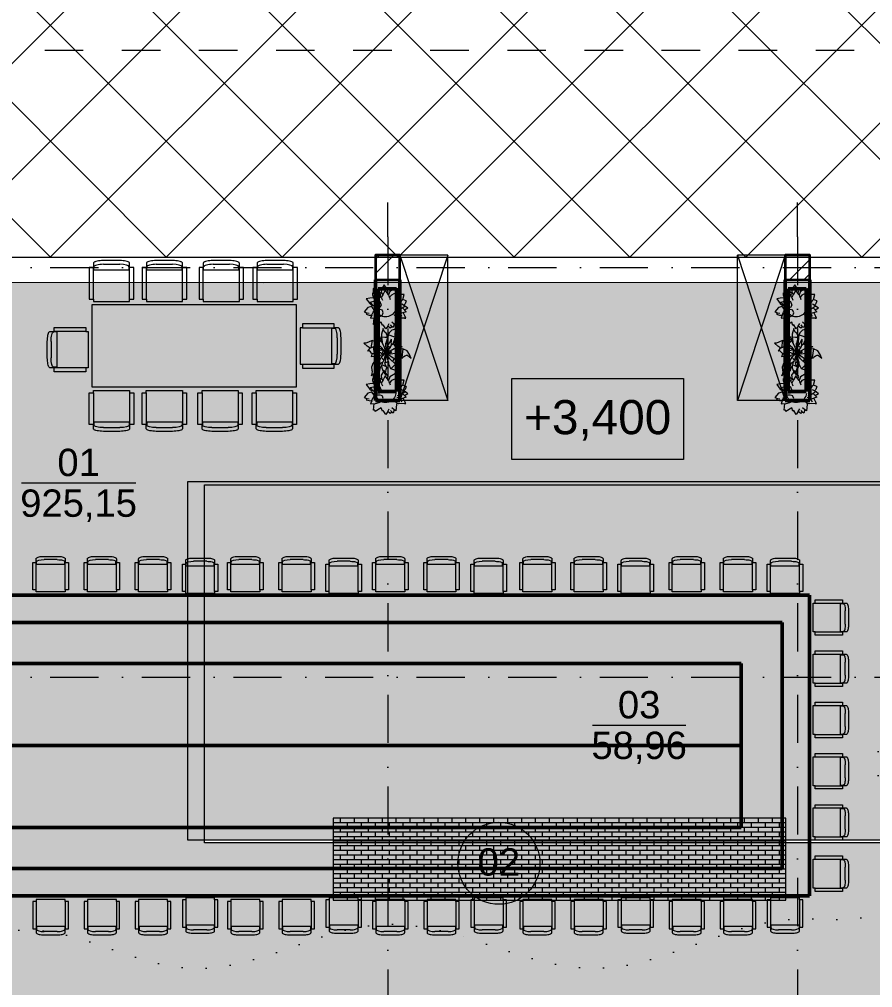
# Model space of a CAD drawing. Header units: millimetres. Extents: x -34838 to 729576, y -214038 to 121482.
# Drawn here: x 36607 to 49100, y 1458 to 15630 of the extents above; entities that cross this region are included whole.
import ezdxf
from ezdxf.enums import TextEntityAlignment as Align

# ---------------------------------------------------------------- set-up
doc = ezdxf.new("R2010")
doc.units = ezdxf.units.MM
doc.header["$MEASUREMENT"] = 0
for name, pattern in [('Пунктирная', [352, 0, -352]), ('Штриховая', [1128.888893, 564.444447, -564.444447]), ('Штрихпунктирная', [1340.555525, 705.555534, -352.777767, 0, -282.222223])]:
    doc.linetypes.add(name, pattern=pattern)
for name, color, linetype, lineweight in [('0_Ном._пера__1', 7, 'Continuous', 13), ('0_Ном._пера__150', 7, 'Continuous', 50), ('_ ГП _СПОРУДИ.3Д_Ном._пера__1', 7, 'Continuous', 13), ('А _ ОСІ КООРДИНАЦІЙНІ.3D_Ном._пера__105', 7, 'Continuous', 13), ('А _ ОСІ КООРДИНАЦІЙНІ.3D_Ном._пера__25', 7, 'Continuous', 0), ('АБ _ 1 _ КОЛОНИ _ КБ.3D_Ном._пера__28', 7, 'Continuous', 35), ('АП _ 0 _ МЕБЛІ .3D_Ном._пера__1', 7, 'Continuous', 13), ('АП _ 0 _ МЕБЛІ .3D_Ном._пера__19', 255, 'Continuous', 13), ('АП _ ТЕП _ ЗОНИ ПРИМІЩЕНЬ .3D_Ном._пера__122', 255, 'Continuous', 0), ('Паспорта Зон ARCHICAD_Ном._пера__5', 7, 'Continuous', 0)]:
    doc.layers.add(name, color=color, linetype=linetype, lineweight=lineweight)
for name, color, linetype, lineweight, true_color in [('0_Ном._пера__114', 7, 'Continuous', 13, 0xb9b9b9), ('0_Ном._пера__54', 7, 'Continuous', 15, 0x5f5f5f), ('_ ГП _СПОРУДИ.3Д_Ном._пера__253', 7, 'Continuous', 13, 0xdadada), ('АП _ 0 _ ОБЛАДНАННЯ (НИЖНЄ).3D_Ном._пера__4', 7, 'Continuous', 15, 0x969696)]:
    doc.layers.add(name, color=color, linetype=linetype, lineweight=lineweight, true_color=true_color)
for name, color, linetype in [('_ ГП _СПОРУДИ.3Д', 7, 'Continuous'), ('А _ ОСІ КООРДИНАЦІЙНІ.3D', 7, 'Continuous'), ('АБ _ 1 _ КОЛОНИ _ КБ.3D', 7, 'Continuous'), ('АП _ 0 _ МЕБЛІ .3D', 7, 'Continuous'), ('АП _ 0 _ ОБЛАДНАННЯ (НИЖНЄ).3D', 7, 'Continuous'), ('АП _ ТЕП _ ЗОНИ ПРИМІЩЕНЬ .3D', 7, 'Continuous')]:
    doc.layers.add(name, color=color, linetype=linetype)
doc.styles.add('СГЕНЕРИР_СТИЛЬ_1', font='Arial.ttf')
pattern_1 = [(0, (0, 0), (0, 68), []), (90, (0, 0), (-204, 0), [68, -68]), (90, (102, 68), (-204, 0), [68, -68])]
pattern_2 = [(45, (0, 0), (-318.198, 318.198), []), (45, (-106.07, 106.07), (-318.198, 318.198), [])]

# ---------------------------------------------------------------- blocks, each defined once
blk = doc.blocks.new('Відпочинкова зона_01_2_4', base_point=(37474, 8845))
at = {"layer": 'АП _ ТЕП _ ЗОНИ ПРИМІЩЕНЬ .3D', "linetype": 'Continuous', "lineweight": 0, "true_color": 0xffffff}
h = blk.add_hatch(dxfattribs=at)
h.set_pattern_fill('П___ЦЕГЛА_ЛОЖКОВАЯ_ПЕРЕВ_D7', style=0, pattern_type=2)
h.set_pattern_definition(pattern_1)
h.paths.add_polyline_path([(348, -1992), (71820, -1992), (71820, 11778), (50303, 11778), (50300, 11778), (40181, 11774), (36400, 11778), (31802, 11774), (348, 11778)])
h.paths.add_polyline_path([(39319, 8818), (50570, 8818), (50570, 3578), (39319, 3578)], flags=0)
at = {"layer": 'Паспорта Зон ARCHICAD_Ном._пера__5', "color": 7, "linetype": 'Continuous', "lineweight": 0}
blk.add_line((36639, 8845), (38310, 8845), dxfattribs=at)
at = {"layer": 'Паспорта Зон ARCHICAD_Ном._пера__5', "color": 7, "lineweight": 0, "style": 'СГЕНЕРИР_СТИЛЬ_1'}
for tag, p in [('ROOM_NUMBER', (37474, 9145)), ('ROOM_AREA', (37474, 8549))]:
    blk.add_attdef(tag, text='', height=400, dxfattribs=at).set_placement(p, align=Align.MIDDLE_CENTER)
blk = doc.blocks.new('Сходова клітка_02_3_4', base_point=(43628, 3277))
at = {"layer": 'АП _ ТЕП _ ЗОНИ ПРИМІЩЕНЬ .3D', "linetype": 'Continuous', "lineweight": 0, "true_color": 0xffffff}
h = blk.add_hatch(dxfattribs=at)
h.set_pattern_fill('П___ЦЕГЛА_ЛОЖКОВАЯ_ПЕРЕВ_D7', style=0, pattern_type=2)
h.set_pattern_definition(pattern_1)
h.paths.add_polyline_path([(41200, 2740), (47828, 2740), (47828, 3940), (41200, 3940)])
at = {"layer": 'Паспорта Зон ARCHICAD_Ном._пера__5', "color": 7, "linetype": 'Continuous', "lineweight": 0}
blk.add_circle((43628, 3277), 600, dxfattribs=at)
at = {"layer": 'Паспорта Зон ARCHICAD_Ном._пера__5', "color": 7, "lineweight": 0, "style": 'СГЕНЕРИР_СТИЛЬ_1'}
blk.add_attdef('ROOM_NUMBER', text='', height=400, dxfattribs=at).set_placement((43628, 3297), align=Align.MIDDLE_CENTER)
blk = doc.blocks.new('Бар_03_4_4', base_point=(45681, 5300))
at = {"layer": 'АП _ ТЕП _ ЗОНИ ПРИМІЩЕНЬ .3D', "linetype": 'Continuous', "lineweight": 0, "true_color": 0xffffff}
h = blk.add_hatch(dxfattribs=at)
h.set_pattern_fill('П___ЦЕГЛА_ЛОЖКОВАЯ_ПЕРЕВ_D7', style=0, pattern_type=2)
h.set_pattern_definition(pattern_1)
h.paths.add_polyline_path([(39069, 3620), (50320, 3620), (50320, 8860), (39069, 8860)])
at = {"layer": 'Паспорта Зон ARCHICAD_Ном._пера__5', "color": 7, "linetype": 'Continuous', "lineweight": 0}
blk.add_line((44997, 5300), (46365, 5300), dxfattribs=at)
at = {"layer": 'Паспорта Зон ARCHICAD_Ном._пера__5', "color": 7, "lineweight": 0, "style": 'СГЕНЕРИР_СТИЛЬ_1'}
for tag, p in [('ROOM_NUMBER', (45681, 5599)), ('ROOM_AREA', (45681, 5004))]:
    blk.add_attdef(tag, text='', height=400, dxfattribs=at).set_placement(p, align=Align.MIDDLE_CENTER)
blk = doc.blocks.new('Перекрытие_2_4', base_point=(-3125, 12148))
at = {"layer": '_ ГП _СПОРУДИ.3Д_Ном._пера__253', "linetype": 'Continuous', "lineweight": 13, "true_color": 0xdadada}
h = blk.add_hatch(dxfattribs=at)
h.set_pattern_fill('Г___ТРОТУАРИ_М500_0004', color=254, style=0, pattern_type=2)
h.set_pattern_definition([(45, (-275, 12150), (-848.528, 848.528), []), (315, (-275, 12150), (848.528, 848.528), [])])
h.paths.add_polyline_path([(-3125, 12148), (-3125, 10008), (-2650, 9430), (-2650, 9150), (-75, 9150), (-75, 12150), (70932, 12150), (96193, 12150), (96203, 17088), (94983, 22022), (80176, 15996), (78930, 17528), (76339, 16080), (47497, 16080), (47497, 16180), (42497, 16180), (42497, 16080), (32905, 16080), (30405, 16080), (-1129, 16080), (-3125, 16080), (-3125, 12148)])
at = {"layer": '_ ГП _СПОРУДИ.3Д_Ном._пера__1', "color": 7, "linetype": 'Continuous', "lineweight": 13, "flags": 128}
blk.add_lwpolyline([(-3125, 12148), (-3125, 10008), (-2650, 9430), (-2650, 9150), (-75, 9150), (-75, 12150), (70932, 12150), (96193, 12150), (96203, 17088), (94983, 22022), (80176, 15996), (78930, 17528), (76339, 16080), (47497, 16080), (47497, 16180), (42497, 16180), (42497, 16080), (32905, 16080), (30405, 16080), (-1129, 16080), (-3125, 16080), (-3125, 12148)], close=True, dxfattribs=at)
blk = doc.blocks.new('Колонна_5_4', base_point=(48000, 12000))
at = {"layer": 'АБ _ 1 _ КОЛОНИ _ КБ.3D', "linetype": 'Continuous', "lineweight": 0, "true_color": 0x000000}
h = blk.add_hatch(dxfattribs=at)
h.set_pattern_fill('М___МЕТАЛ_СТАЛЬ_0004', color=18, style=0, pattern_type=2)
h.set_pattern_definition(pattern_2)
h.paths.add_polyline_path([(47820, 11820), (48180, 11820), (48180, 12180), (47820, 12180)])
at = {"layer": 'АБ _ 1 _ КОЛОНИ _ КБ.3D_Ном._пера__28', "color": 7, "linetype": 'Continuous', "lineweight": 35, "flags": 128}
blk.add_lwpolyline([(47820, 11820), (48180, 11820), (48180, 12180), (47820, 12180)], close=True, dxfattribs=at)
blk = doc.blocks.new('Колонна_27_4', base_point=(42000, 12000))
at = {"layer": 'АБ _ 1 _ КОЛОНИ _ КБ.3D', "linetype": 'Continuous', "lineweight": 0, "true_color": 0x000000}
h = blk.add_hatch(dxfattribs=at)
h.set_pattern_fill('М___МЕТАЛ_СТАЛЬ_0004', color=18, style=0, pattern_type=2)
h.set_pattern_definition(pattern_2)
h.paths.add_polyline_path([(41820, 11820), (42180, 11820), (42180, 12180), (41820, 12180)])
at = {"layer": 'АБ _ 1 _ КОЛОНИ _ КБ.3D_Ном._пера__28', "color": 7, "linetype": 'Continuous', "lineweight": 35, "flags": 128}
blk.add_lwpolyline([(41820, 11820), (42180, 11820), (42180, 12180), (41820, 12180)], close=True, dxfattribs=at)
blk = doc.blocks.new('Кресло 01 22')
at = {"layer": 'АП _ 0 _ МЕБЛІ .3D_Ном._пера__1', "color": 7, "linetype": 'Continuous', "lineweight": 13}
for p, q in [((48, 431), (0, 431)), ((0, 431), (0, 31)), ((50, 491), (48, 486)), ((48, 486), (48, 485)), ((48, 485), (48, 484)), ((48, 484), (48, 431)), ((48, 31), (48, 431)), ((51, 493), (50, 492)), ((50, 492), (50, 491)), ((52, 494), (51, 493)), ((57, 499), (52, 494)), ((54, 400), (54, 442)), ((66, 504), (57, 500)), ((57, 500), (57, 499)), ((67, 505), (66, 504)), ((78, 509), (67, 505)), ((92, 513), (78, 509)), ((108, 516), (92, 513)), ((92, 513), (92, 513)), ((126, 518), (108, 516)), ((144, 520), (126, 518)), ((164, 520), (144, 520)), ((356, 520), (164, 520)), ((164, 472), (356, 472)), ((376, 520), (356, 520)), ((394, 518), (376, 520)), ((412, 516), (394, 518)), ((428, 513), (412, 516)), ((442, 509), (428, 513)), ((428, 513), (428, 513)), ((453, 505), (442, 509)), ((454, 504), (453, 505)), ((463, 500), (454, 504)), ((463, 499), (463, 500)), ((468, 494), (463, 499)), ((466, 400), (466, 442)), ((469, 493), (468, 494)), ((470, 492), (469, 493)), ((470, 491), (470, 492)), ((472, 486), (470, 491)), ((472, 485), (472, 486)), ((472, 484), (472, 485)), ((472, 431), (472, 484)), ((520, 431), (472, 431)), ((472, 31), (472, 431)), ((520, 31), (520, 431)), ((48, 400), (472, 400)), ((0, 31), (48, 31)), ((48, 31), (48, 0)), ((48, 0), (472, 0)), ((472, 0), (472, 31)), ((472, 31), (520, 31))]:
    blk.add_line(p, q, dxfattribs=at)
for centre, start_param, end_param in [((164, 442), 1.570796, 3.141593), ((356, 442), 0, 1.570796)]:
    blk.add_ellipse(centre, major_axis=(110, 0), ratio=0.273279, start_param=start_param, end_param=end_param, dxfattribs=at)
blk = doc.blocks.new('Модель Комнатного Растения 22')
at = {"layer": 'АП _ 0 _ ОБЛАДНАННЯ (НИЖНЄ).3D_Ном._пера__4', "color": 252, "linetype": 'Continuous', "lineweight": 15, "true_color": 0x969696}
for p, q in [((-37, 231), (23, 319)), ((23, 319), (68, 249)), ((-252, 105), (-271, 176)), ((-271, 176), (-183, 176)), ((-183, 176), (-183, 267)), ((-183, 267), (-146, 254)), ((-183, 177), (-171, 124)), ((-174, 203), (-119, 186)), ((-146, 254), (-144, 273)), ((-144, 273), (-62, 224)), ((-119, 186), (-83, 170)), ((-83, 170), (-57, 139)), ((-62, 224), (-40, 172)), ((-40, 172), (-50, 134)), ((-40, 172), (-25, 196)), ((-25, 196), (-37, 231)), ((-25, 196), (7, 240)), ((7, 240), (39, 183)), ((60, 196), (39, 183)), ((39, 183), (64, 135)), ((68, 249), (60, 196)), ((64, 135), (79, 161)), ((71, 193), (94, 228)), ((79, 161), (71, 193)), ((96, 179), (77, 157)), ((94, 228), (182, 267)), ((182, 199), (96, 179)), ((191, 174), (179, 129)), ((182, 267), (182, 199)), ((192, 201), (191, 174)), ((-323, -22), (-291, 5)), ((-302, 84), (-252, 105)), ((-302, 84), (-284, 42)), ((-291, 5), (-238, 37)), ((-284, 42), (-265, 21)), ((-279, 3), (-218, -35)), ((-252, 105), (-226, 83)), ((-226, 83), (-172, 90)), ((-226, 83), (-201, 48)), ((-171, 124), (-157, 93)), ((-57, 139), (-65, 107)), ((64, 135), (48, 95)), ((84, 78), (64, 24)), ((64, 24), (86, -13)), ((118, 92), (84, 78)), ((155, 86), (118, 92)), ((136, -15), (177, 14)), ((179, 129), (155, 86)), ((227, 68), (155, 86)), ((177, 14), (227, 68)), ((179, 129), (234, 126)), ((181, -25), (205, 3)), ((206, 24), (184, 21)), ((205, 3), (259, -14)), ((234, 45), (206, 24)), ((234, 126), (286, 115)), ((286, 115), (234, 45)), ((-323, -22), (-277, -50)), ((-300, -73), (-247, -19)), ((-300, -73), (-216, -100)), ((-284, -145), (-258, -87)), ((-238, -145), (-205, -82)), ((-218, -35), (-168, -52)), ((-205, -82), (-161, -76)), ((-161, -160), (-125, -121)), ((35, -92), (48, -58)), ((50, -127), (35, -92)), ((94, -150), (50, -127)), ((87, -38), (51, -46)), ((86, -13), (136, -15)), ((134, -39), (87, -38)), ((170, -62), (134, -39)), ((152, -17), (181, -25)), ((181, -25), (170, -62)), ((185, -79), (170, -62)), ((206, -127), (185, -79)), ((244, -122), (205, -124)), ((205, -124), (221, -170)), ((274, -92), (240, -94)), ((288, -112), (244, -122)), ((259, -14), (315, -74)), ((315, -74), (274, -92)), ((274, -92), (288, -112)), ((-296, -166), (-284, -145)), ((-277, -166), (-296, -166)), ((-277, -166), (-187, -170)), ((-187, -170), (-161, -160)), ((-161, -160), (-158, -178)), ((-158, -178), (-149, -270)), ((-149, -270), (-124, -257)), ((-124, -257), (-89, -229)), ((-124, -257), (-111, -304)), ((-93, -293), (-71, -268)), ((-68, -313), (-30, -283)), ((-30, -283), (-50, -244)), ((-30, -283), (0, -323)), ((0, -323), (38, -268)), ((38, -268), (48, -277)), ((48, -277), (65, -228)), ((65, -228), (155, -280)), ((150, -162), (94, -150)), ((221, -170), (150, -162)), ((155, -280), (160, -262)), ((160, -262), (179, -261)), ((179, -261), (168, -164)), ((-111, -304), (-93, -293)), ((-93, -293), (-68, -313))]:
    blk.add_line(p, q, dxfattribs=at)
blk.add_arc((0, 0), 150, 186.1323, 29.8574, dxfattribs=at)
blk = doc.blocks.new('Модель Комнатного Растения 22_2')
at = {"layer": 'АП _ 0 _ ОБЛАДНАННЯ (НИЖНЄ).3D_Ном._пера__4', "color": 252, "linetype": 'Continuous', "lineweight": 15, "true_color": 0x969696}
for p, q in [((-182, 353), (-138, 349)), ((-182, 353), (-147, 326)), ((-182, 353), (-138, 349)), ((-182, 353), (-147, 326)), ((-147, 326), (-128, 291)), ((-147, 326), (-128, 291)), ((-138, 349), (-87, 334)), ((-138, 349), (-87, 334)), ((-128, 291), (-128, 235)), ((-128, 291), (-128, 235)), ((-87, 334), (-52, 301)), ((-87, 334), (-52, 301)), ((-52, 301), (-34, 268)), ((-52, 301), (-34, 268)), ((-18, 266), (-4, 294)), ((-18, 266), (-4, 294)), ((-4, 294), (19, 309)), ((-4, 294), (19, 309)), ((19, 309), (37, 339)), ((19, 309), (37, 339)), ((37, 339), (41, 361)), ((37, 339), (41, 361)), ((41, 361), (64, 279)), ((41, 361), (64, 279)), ((-198, 174), (-183, 155)), ((-198, 174), (-182, 107)), ((-198, 174), (-183, 155)), ((-198, 174), (-182, 107)), ((-183, 155), (-158, 154)), ((-183, 155), (-158, 154)), ((-158, 154), (-132, 156)), ((-158, 154), (-132, 156)), ((-154, 73), (-109, 142)), ((-154, 73), (-109, 142)), ((-132, 156), (-109, 142)), ((-132, 156), (-109, 142)), ((-128, 235), (-34, 268)), ((-128, 235), (-34, 268)), ((-128, 235), (-120, 186)), ((-128, 235), (-120, 186)), ((-120, 186), (-100, 134)), ((-120, 186), (-100, 134)), ((-109, 142), (-73, 108)), ((-109, 142), (-73, 108)), ((-79, 124), (-75, 165)), ((-79, 124), (-75, 165)), ((-78, 202), (-75, 165)), ((-78, 202), (-49, 148)), ((-78, 202), (-75, 165)), ((-78, 202), (-49, 148)), ((-49, 148), (-16, 107)), ((-49, 148), (-16, 107)), ((-34, 268), (-21, 170)), ((-34, 268), (-21, 170)), ((-21, 170), (-17, 110)), ((-21, 170), (-17, 110)), ((-20, 224), (57, 233)), ((-20, 224), (57, 233)), ((-20, 224), (0, 148)), ((-20, 224), (0, 148)), ((-19, 227), (-18, 266)), ((-19, 227), (-18, 266)), ((-19, 227), (62, 234)), ((-19, 227), (62, 234)), ((-19, 146), (-9, 148)), ((-19, 146), (-9, 148)), ((-9, 148), (-1, 148)), ((-9, 148), (-1, 148)), ((-2, 23), (0, 148)), ((-2, 23), (0, 148)), ((20, 85), (75, 190)), ((20, 85), (75, 190)), ((44, 133), (62, 234)), ((44, 133), (62, 234)), ((48, 148), (51, 146)), ((48, 148), (51, 146)), ((52, 177), (63, 197)), ((52, 177), (63, 197)), ((62, 234), (66, 246)), ((62, 234), (66, 246)), ((63, 197), (95, 240)), ((63, 197), (95, 240)), ((64, 279), (66, 246)), ((64, 279), (66, 246)), ((75, 190), (121, 129)), ((75, 190), (121, 129)), ((76, 188), (99, 198)), ((76, 188), (99, 198)), ((95, 240), (115, 257)), ((95, 240), (115, 257)), ((98, 199), (115, 257)), ((98, 199), (115, 257)), ((99, 198), (117, 199)), ((99, 198), (117, 199)), ((117, 199), (140, 197)), ((117, 199), (140, 197)), ((121, 129), (139, 146)), ((121, 129), (139, 146)), ((139, 146), (152, 174)), ((139, 146), (152, 174)), ((140, 197), (159, 206)), ((140, 197), (159, 206)), ((148, 165), (193, 182)), ((148, 165), (193, 182)), ((152, 174), (159, 206)), ((152, 174), (159, 206)), ((193, 182), (204, 183)), ((193, 182), (204, 183)), ((204, 183), (222, 78)), ((204, 183), (258, 162)), ((204, 183), (222, 78)), ((204, 183), (258, 162)), ((258, 162), (294, 147)), ((258, 162), (294, 147)), ((276, 102), (324, 145)), ((276, 102), (324, 145)), ((294, 147), (324, 145)), ((294, 147), (324, 145)), ((-345, -21), (-312, 33)), ((-345, -21), (-312, 33)), ((-312, 33), (-247, 65)), ((-312, 33), (-247, 65)), ((-247, 65), (-230, -64)), ((-247, 65), (-156, 58)), ((-247, 65), (-230, -64)), ((-247, 65), (-156, 58)), ((-237, 94), (-212, 98)), ((-237, 94), (-212, 98)), ((-237, 94), (-196, 79)), ((-237, 94), (-196, 79)), ((-212, 98), (-183, 110)), ((-212, 98), (-183, 110)), ((-196, 79), (-167, 60)), ((-196, 79), (-167, 60)), ((-182, 107), (-154, 73)), ((-182, 107), (-154, 73)), ((-156, 58), (-137, 54)), ((-156, 58), (-137, 54)), ((-154, 73), (-119, 63)), ((-154, 73), (-119, 63)), ((-140, 42), (-132, 66)), ((-140, 42), (-132, 66)), ((-119, 63), (-59, 31)), ((-119, 63), (-59, 31)), ((-88, 16), (-48, 34)), ((-88, 16), (-48, 34)), ((-88, 16), (-72, 6)), ((-88, 16), (-72, 6)), ((-79, 124), (-62, 82)), ((-79, 124), (-62, 82)), ((-72, 6), (-49, 7)), ((-72, 6), (-49, 7)), ((-64, 83), (-16, 107)), ((-64, 83), (-16, 107)), ((-64, 83), (-62, 82)), ((-64, 83), (-62, 82)), ((-62, 82), (-16, 107)), ((-62, 82), (-16, 107)), ((-62, 82), (-27, 42)), ((-62, 82), (-27, 42)), ((-49, 7), (-48, 34)), ((-49, 7), (-48, 34)), ((-49, 7), (-1, -2)), ((-49, 7), (-1, -2)), ((-48, 34), (-6, 2)), ((-48, 34), (-6, 2)), ((-27, 42), (-8, 12)), ((-27, 42), (-8, 12)), ((-17, 136), (-8, 138)), ((-17, 136), (-8, 138)), ((-16, 107), (0, 5)), ((-16, 107), (0, 5)), ((-8, 138), (-2, 138)), ((-8, 138), (-2, 138)), ((-6, 12), (1, -2)), ((-6, 12), (1, -2)), ((-5, 1), (1, -2)), ((-5, 1), (1, -2)), ((0, 4), (20, 85)), ((0, 4), (20, 85)), ((0, 3), (17, 17)), ((0, 3), (17, 17)), ((0, 0), (8, 2)), ((0, 0), (8, 2)), ((7, 9), (59, 79)), ((7, 9), (59, 79)), ((8, 8), (43, 42)), ((8, 8), (43, 42)), ((43, 42), (56, -12)), ((43, 42), (71, 42)), ((43, 42), (56, -12)), ((43, 42), (71, 42)), ((47, 43), (64, 57)), ((47, 43), (64, 57)), ((59, 79), (121, 129)), ((59, 79), (121, 129)), ((64, 57), (118, 83)), ((64, 57), (118, 83)), ((65, -3), (82, 4)), ((65, -3), (82, 4)), ((71, 42), (104, 33)), ((71, 42), (104, 33)), ((82, 4), (123, 18)), ((82, 4), (123, 18)), ((104, 33), (123, 18)), ((104, 33), (123, 18)), ((110, 13), (137, 8)), ((110, 13), (137, 8)), ((118, 83), (181, 93)), ((118, 83), (181, 93)), ((130, -71), (137, 6)), ((130, -71), (137, 6)), ((137, 8), (167, -10)), ((137, 8), (167, -10)), ((167, -10), (181, 93)), ((167, -10), (181, 93)), ((181, 93), (243, 66)), ((181, 93), (243, 66)), ((188, -8), (211, 0)), ((188, -8), (211, 0)), ((211, 0), (229, 21)), ((211, 0), (229, 21)), ((229, 21), (247, 33)), ((229, 21), (247, 33)), ((233, 71), (276, 102)), ((233, 71), (276, 102)), ((243, 66), (271, 27)), ((243, 66), (271, 27)), ((247, 33), (271, 27)), ((247, 33), (271, 27)), ((-368, -78), (-345, -21)), ((-368, -78), (-345, -21)), ((-368, -78), (-317, -37)), ((-368, -78), (-317, -37)), ((-317, -37), (-297, -35)), ((-317, -37), (-297, -35)), ((-297, -35), (-277, -43)), ((-297, -35), (-277, -43)), ((-277, -43), (-257, -61)), ((-277, -43), (-257, -61)), ((-257, -61), (-234, -69)), ((-257, -61), (-234, -69)), ((-246, -75), (-213, -57)), ((-246, -75), (-213, -57)), ((-246, -75), (-158, -93)), ((-246, -75), (-158, -93)), ((-213, -57), (-160, -2)), ((-213, -57), (-160, -2)), ((-168, -160), (-164, -137)), ((-168, -160), (-164, -137)), ((-164, -137), (-153, -110)), ((-164, -137), (-153, -110)), ((-160, -2), (-158, -93)), ((-160, -2), (-73, -15)), ((-160, -2), (-158, -93)), ((-160, -2), (-73, -15)), ((-158, -93), (-118, -82)), ((-158, -93), (-118, -82)), ((-153, -110), (-129, -86)), ((-153, -110), (-129, -86)), ((-141, -160), (-58, -82)), ((-141, -160), (-58, -82)), ((-118, -82), (-9, -4)), ((-118, -82), (-9, -4)), ((-114, -82), (-98, -117)), ((-114, -82), (-98, -117)), ((-73, -15), (-9, -4)), ((-73, -15), (-9, -4)), ((-72, -14), (-71, -14)), ((-72, -14), (-71, -14)), ((-65, -13), (-63, -12)), ((-65, -13), (-63, -12)), ((-59, -11), (-54, -10)), ((-59, -11), (-54, -10)), ((-58, -82), (-5, -2)), ((-58, -82), (-5, -2)), ((-52, -10), (-20, -3)), ((-52, -10), (-20, -3)), ((-45, -172), (-35, -132)), ((-45, -172), (-35, -132)), ((-35, -126), (-1, -2)), ((-35, -126), (-1, -2)), ((-35, -126), (-31, -192)), ((-35, -126), (17, -144)), ((-35, -126), (-31, -192)), ((-35, -126), (17, -144)), ((-4, -1), (-2, -1)), ((-4, -1), (-2, -1)), ((-3, -1), (-1, -2)), ((-3, -1), (-1, -2)), ((-1, -2), (2, -64)), ((-1, -2), (2, -64)), ((2, -64), (17, -144)), ((2, -64), (17, -144)), ((4, -2), (28, -1)), ((4, -2), (28, -1)), ((4, -9), (18, -49)), ((4, -9), (18, -49)), ((6, -6), (70, -59)), ((6, -6), (70, -59)), ((10, -3), (84, -34)), ((10, -3), (84, -34)), ((18, -49), (31, -104)), ((18, -49), (31, -104)), ((28, -1), (56, -12)), ((28, -1), (56, -12)), ((31, -104), (70, -59)), ((31, -104), (70, -59)), ((31, -104), (48, -130)), ((31, -104), (48, -130)), ((48, -130), (73, -147)), ((48, -130), (73, -147)), ((51, -133), (61, -170)), ((51, -133), (61, -170)), ((56, -12), (65, -3)), ((56, -12), (65, -3)), ((70, -59), (97, -110)), ((70, -59), (97, -110)), ((84, -34), (175, -128)), ((84, -34), (175, -128)), ((97, -110), (97, -158)), ((97, -110), (97, -158)), ((109, -58), (130, -71)), ((109, -58), (130, -71)), ((110, -62), (111, -59)), ((110, -62), (111, -59)), ((110, -228), (175, -128)), ((110, -228), (175, -128)), ((130, -71), (149, -55)), ((130, -71), (149, -55)), ((149, -55), (178, -47)), ((149, -55), (178, -47)), ((167, -10), (188, -8)), ((167, -10), (188, -8)), ((175, -128), (191, -152)), ((175, -128), (191, -152)), ((178, -47), (219, -52)), ((178, -47), (219, -52)), ((198, -4), (208, -14)), ((198, -4), (208, -14)), ((208, -14), (219, -52)), ((208, -14), (219, -52)), ((-168, -160), (-127, -146)), ((-168, -160), (-127, -146)), ((-165, -282), (-159, -246)), ((-165, -282), (-159, -246)), ((-165, -282), (-130, -250)), ((-165, -282), (-130, -250)), ((-159, -246), (-157, -201)), ((-159, -246), (-157, -201)), ((-157, -201), (-141, -160)), ((-157, -201), (-141, -160)), ((-141, -160), (-70, -230)), ((-141, -160), (-70, -230)), ((-130, -250), (-100, -241)), ((-130, -250), (-100, -241)), ((-100, -241), (-70, -230)), ((-100, -241), (-70, -230)), ((-70, -230), (-45, -172)), ((-70, -230), (-45, -172)), ((-38, -144), (-34, -146)), ((-38, -144), (-34, -146)), ((-31, -192), (-17, -218)), ((-31, -192), (-17, -218)), ((-17, -218), (7, -178)), ((-17, -218), (7, -178)), ((-13, -213), (3, -235)), ((-13, -213), (3, -235)), ((-7, -202), (61, -170)), ((-7, -202), (61, -170)), ((-4, -323), (38, -270)), ((-4, -323), (38, -270)), ((-4, -323), (8, -276)), ((-4, -323), (8, -276)), ((3, -235), (8, -276)), ((3, -235), (8, -276)), ((7, -178), (17, -144)), ((7, -178), (17, -144)), ((38, -270), (58, -220)), ((38, -270), (58, -220)), ((57, -152), (68, -144)), ((57, -152), (68, -144)), ((58, -220), (61, -170)), ((58, -220), (61, -170)), ((61, -191), (84, -208)), ((61, -191), (84, -208)), ((73, -147), (97, -158)), ((73, -147), (97, -158)), ((83, -153), (110, -228)), ((83, -153), (110, -228)), ((84, -208), (91, -238)), ((84, -208), (91, -238)), ((90, -263), (105, -216)), ((90, -263), (105, -216)), ((90, -263), (91, -238)), ((90, -263), (91, -238)), ((110, -228), (132, -237)), ((110, -228), (132, -237)), ((132, -237), (142, -262)), ((132, -237), (142, -262)), ((142, -262), (158, -293)), ((142, -262), (158, -293)), ((191, -152), (206, -198)), ((191, -152), (206, -198)), ((200, -257), (206, -198)), ((200, -257), (206, -198)), ((200, -257), (205, -306)), ((200, -257), (205, -306)), ((158, -293), (219, -330)), ((158, -293), (219, -330)), ((205, -306), (219, -330)), ((205, -306), (219, -330))]:
    blk.add_line(p, q, dxfattribs=at)
blk = doc.blocks.new('Стол Обеденный 01 22_2')
at = {"layer": 'АП _ 0 _ МЕБЛІ .3D_Ном._пера__1', "color": 7, "linetype": 'Continuous', "lineweight": 13}
for p, q in [((3000, 1200), (0, 1200)), ((0, 1200), (0, 0)), ((3000, 0), (3000, 1200)), ((0, 0), (3000, 0))]:
    blk.add_line(p, q, dxfattribs=at)
at = {"layer": 'АП _ 0 _ МЕБЛІ .3D_Ном._пера__19', "color": 255, "linetype": 'Continuous', "lineweight": 13}
for p, q in [((3000, 1200), (0, 1200)), ((0, 1200), (0, 0)), ((3000, 0), (3000, 1200)), ((0, 0), (3000, 0))]:
    blk.add_line(p, q, dxfattribs=at)
blk = doc.blocks.new('Кресло 01 22_2')
at = {"layer": 'АП _ 0 _ МЕБЛІ .3D_Ном._пера__1', "color": 7, "linetype": 'Continuous', "lineweight": 13}
for p, q in [((64, 569), (63, 568)), ((63, 568), (63, 567)), ((71, 576), (64, 570)), ((64, 570), (64, 569)), ((72, 576), (71, 576)), ((82, 582), (72, 576)), ((83, 582), (82, 582)), ((97, 587), (83, 582)), ((114, 592), (97, 587)), ((115, 592), (114, 592)), ((135, 595), (115, 592)), ((157, 598), (135, 595)), ((180, 599), (157, 598)), ((205, 600), (180, 599)), ((445, 600), (205, 600)), ((470, 599), (445, 600)), ((493, 598), (470, 599)), ((515, 595), (493, 598)), ((535, 592), (515, 595)), ((536, 592), (535, 592)), ((553, 587), (536, 592)), ((567, 582), (553, 587)), ((568, 582), (567, 582)), ((578, 576), (568, 582)), ((579, 576), (578, 576)), ((586, 570), (579, 576)), ((586, 569), (586, 570)), ((587, 568), (586, 569)), ((587, 567), (587, 568)), ((60, 498), (0, 498)), ((0, 498), (0, 36)), ((63, 567), (60, 561)), ((60, 561), (60, 559)), ((60, 559), (60, 559)), ((60, 559), (60, 498)), ((60, 36), (60, 498)), ((60, 462), (590, 462)), ((67, 462), (67, 510)), ((205, 545), (445, 545)), ((583, 462), (583, 510)), ((590, 561), (587, 567)), ((590, 559), (590, 561)), ((590, 498), (590, 559)), ((590, 559), (590, 559)), ((650, 498), (590, 498)), ((590, 36), (590, 498)), ((650, 36), (650, 498)), ((0, 36), (60, 36)), ((60, 36), (60, 0)), ((60, 0), (590, 0)), ((590, 0), (590, 36)), ((590, 36), (650, 36))]:
    blk.add_line(p, q, dxfattribs=at)
for centre, start_param, end_param in [((205, 510), 1.570796, 3.141593), ((445, 510), 0, 1.570796)]:
    blk.add_ellipse(centre, major_axis=(137, 0), ratio=0.252258, start_param=start_param, end_param=end_param, dxfattribs=at)
blk = doc.blocks.new('Стандартный Маркер Сетки')
at = {"layer": 'А _ ОСІ КООРДИНАЦІЙНІ.3D_Ном._пера__105', "color": 7, "linetype": 'Штрихпунктирная', "lineweight": 13}
for p, q in [((500, 0), (0, 0)), ((500, 0), (18399, 0)), ((18399, 0), (18899, 0))]:
    blk.add_line(p, q, dxfattribs=at)
at = {"layer": 'А _ ОСІ КООРДИНАЦІЙНІ.3D_Ном._пера__105', "color": 7, "linetype": 'Continuous', "lineweight": 13}
blk.add_circle((19899, 0), 1000, dxfattribs=at)
at = {"layer": 'А _ ОСІ КООРДИНАЦІЙНІ.3D_Ном._пера__105', "color": 7, "linetype": 'Штрихпунктирная', "lineweight": 13}
blk.add_point((18399, 0), dxfattribs=at)
blk.add_point((18399, 0), dxfattribs=at)
at = {"layer": 'А _ ОСІ КООРДИНАЦІЙНІ.3D_Ном._пера__25', "color": 7, "lineweight": 0, "style": 'СГЕНЕРИР_СТИЛЬ_1'}
blk.add_attdef('AC_MarkerText_1', text='', height=700, rotation=90, dxfattribs=at).set_placement((19899, 40), align=Align.MIDDLE_CENTER)
blk = doc.blocks.new('Стандартный Маркер Сетки_2')
at = {"layer": 'А _ ОСІ КООРДИНАЦІЙНІ.3D_Ном._пера__105', "color": 7, "linetype": 'Штрихпунктирная', "lineweight": 13}
blk.add_line((500, 0), (99754.182117, 0), dxfattribs=at)
at = {"layer": 'А _ ОСІ КООРДИНАЦІЙНІ.3D_Ном._пера__25', "color": 7, "lineweight": 0, "style": 'СГЕНЕРИР_СТИЛЬ_1'}
blk.add_attdef('AC_MarkerText_1', text='', height=700, dxfattribs=at).set_placement((-1000, 40.005), align=Align.MIDDLE_CENTER)

msp = doc.modelspace()

# ---------------------------------------------------------------- linework, layer by layer
at = {"layer": '0_Ном._пера__1', "color": 7, "linetype": 'Continuous', "lineweight": 13}
for p, q in [((42180, 10050), (42180, 12180)), ((42180, 12180), (42880, 10050)), ((42880, 12180), (42180, 10050)), ((42880, 12180), (42180, 12180)), ((42880, 10050), (42880, 12180)), ((47120, 10050), (47120, 12180)), ((47120, 12180), (47820, 10050)), ((47820, 12180), (47120, 10050)), ((47820, 12180), (47120, 12180)), ((47820, 10050), (47820, 12180)), ((42880, 10050), (42180, 10050)), ((47820, 10050), (47120, 10050))]:
    msp.add_line(p, q, dxfattribs=at)
at = {"layer": '0_Ном._пера__1', "color": 7, "linetype": 'Continuous', "lineweight": 13, "flags": 128}
msp.add_lwpolyline([(43818, 10374.1), (46330, 10374.1), (46330, 9188.4), (43818, 9188.4)], close=True, dxfattribs=at)
at = {"layer": '0_Ном._пера__114', "color": 9, "linetype": 'Пунктирная', "lineweight": 13, "true_color": 0xb9b9b9}
msp.add_open_spline([(100, 4910.5), (100, 4910.5), (573.7, 5712), (1376.7, 6000), (1895.5, 6186.1), (2461.2, 6130.1), (3000, 6000), (4012, 5755.5), (4967.9, 5237.9), (6000, 5300), (7037.3, 5362.4), (7963.3, 6014.9), (9000, 6000), (10040, 5985.1), (10960.2, 5297.8), (12000, 5300), (13040.5, 5302.2), (13959.5, 6000), (15000, 6000), (16040.5, 6000), (16959.5, 5300.5), (18000, 5300), (19040.3, 5299.4), (19959.6, 5994.8), (21000, 6000), (22039, 6005.2), (22960.8, 5338.1), (24000, 5300), (25032.7, 5262.1), (25972.1, 5853.9), (27000, 6000), (27648.8, 6092.2), (28365.4, 6023.3), (28706.8, 5482.7), (28948.1, 5100.8), (28918.1, 4626.9), (28879.3, 4170.4), (28819.8, 3469.5), (28746.7, 2692.9), (29303.3, 2309.7), (29887.5, 1907.4), (30634, 2313.6), (31365.9, 2337.7), (32281.8, 2367.8), (33110.9, 1802.8), (34028.8, 1784.7), (34995.9, 1765.8), (35882.5, 2360.2), (36845.9, 2297.9), (37631.1, 2247.2), (38331.9, 1778.7), (39117.1, 1741.1), (40111.6, 1693.4), (41001.8, 2363.7), (42000, 2385.3), (43059.1, 2408.2), (44005.5, 1725), (45064.8, 1742.6), (46083.5, 1759.5), (46981.8, 2436.4), (48000, 2463.3), (48475.1, 2475.9), (48974.8, 2365.6), (49328.4, 2663), (49961.2, 3195.4), (49027.6, 4091.8), (49187.7, 4957.4), (49315.6, 5649.2), (50059.6, 5983.4), (50783.3, 6000), (51895.2, 6025.5), (52886.6, 5284.2), (54000, 5300), (55040.2, 5314.8), (55960, 6001.7), (57000, 6000), (58040.4, 5998.3), (58959.6, 5299.6), (60000, 5300), (61040.5, 5300.4), (61959.5, 5998.8), (63000, 6000), (64040.1, 6001.2), (64959.7, 5302.9), (66000, 5300), (67039.8, 5297.1), (67959.7, 5985.2), (69000, 6000), (70108, 6015.7), (71093.7, 5259.9), (72200, 5300)], degree=3, knots=[0, 0, 0, 0, 1, 1, 1, 2, 2, 2, 3, 3, 3, 4, 4, 4, 5, 5, 5, 6, 6, 6, 7, 7, 7, 8, 8, 8, 9, 9, 9, 10, 10, 10, 11, 11, 11, 12, 12, 12, 13, 13, 13, 14, 14, 14, 15, 15, 15, 16, 16, 16, 17, 17, 17, 18, 18, 18, 19, 19, 19, 20, 20, 20, 21, 21, 21, 22, 22, 22, 23, 23, 23, 24, 24, 24, 25, 25, 25, 26, 26, 26, 27, 27, 27, 28, 28, 28, 29, 29, 29, 30, 30, 30, 30], dxfattribs=at)
at = {"layer": '0_Ном._пера__150', "color": 7, "linetype": 'Continuous', "lineweight": 50}
for p, q in [((41820, 10050), (41820, 11820)), ((42180, 11820), (42180, 10050)), ((47820, 10050), (47820, 11820)), ((48180, 11820), (48180, 10050)), ((41861.1, 11685), (42127.6, 11685)), ((41861.1, 10185), (41861.1, 11685)), ((42127.6, 11685), (42127.6, 10185)), ((47861.1, 11685), (48127.6, 11685)), ((47861.1, 10185), (47861.1, 11685)), ((48127.6, 11685), (48127.6, 10185)), ((41861.1, 10185), (42127.6, 10185)), ((47861.1, 10185), (48127.6, 10185)), ((41820, 10050), (42180, 10050)), ((47820, 10050), (48180, 10050)), ((23810, 7200), (48177.4, 7200)), ((48177.4, 7200), (48177.4, 2800)), ((24210, 6800), (47777.4, 6800)), ((47777.4, 6800), (47777.4, 3200)), ((24810, 6200), (47177.4, 6200)), ((47177.4, 6200), (47177.4, 3800)), ((24810, 5000), (47177.4, 5000)), ((24810, 3800), (47177.4, 3800)), ((24210, 3200), (47777.4, 3200)), ((23810, 2800), (48177.4, 2800))]:
    msp.add_line(p, q, dxfattribs=at)
at = {"layer": '0_Ном._пера__54', "color": 251, "linetype": 'Штриховая', "lineweight": 15, "true_color": 0x5f5f5f}
msp.add_line((-275, 15180), (96250, 15180), dxfattribs=at)
at = {"layer": 'АП _ ТЕП _ ЗОНИ ПРИМІЩЕНЬ .3D_Ном._пера__122', "color": 255, "linetype": 'Continuous', "lineweight": 0, "flags": 128}
for points in [[(347.6, -1992.4), (71820, -1992.4), (71820, 11777.6), (50302.6, 11777.6), (50300.4, 11778.4), (40181, 11773.5), (36400, 11778.4), (31801.7, 11774.3), (347.6, 11778.4)], [(39068.8, 3620), (50320, 3620), (50320, 8860), (39068.8, 8860)], [(39318.8, 8817.6), (50570, 8817.6), (50570, 3577.6), (39318.8, 3577.6)], [(41200, 2740), (47828, 2740), (47828, 3940), (41200, 3940)]]:
    msp.add_lwpolyline(points, close=True, dxfattribs=at)

# ---------------------------------------------------------------- block references
at = {"layer": '_ ГП _СПОРУДИ.3Д', "color": 7, "linetype": 'Continuous', "lineweight": 13}
msp.add_blockref('Перекрытие_2_4', (-3125, 12148.1), dxfattribs=at)
at = {"layer": 'А _ ОСІ КООРДИНАЦІЙНІ.3D', "color": 7, "linetype": 'Continuous', "lineweight": 60, "zscale": 1000}
for p in [(-5000, 12000), (-5000, 6000)]:
    msp.add_blockref('Стандартный Маркер Сетки_2', p, dxfattribs=at)
at = {"layer": 'А _ ОСІ КООРДИНАЦІЙНІ.3D', "color": 7, "linetype": 'Continuous', "lineweight": 60}
ref = msp.add_blockref('Стандартный Маркер Сетки', (36000, 12947.1), dxfattribs=dict(at, zscale=1000, rotation=270))
ref.add_attrib('AC_MarkerText_1', '7', dxfattribs={"layer": 'А _ ОСІ КООРДИНАЦІЙНІ.3D_Ном._пера__25', "color": 7, "lineweight": 0, "height": 700, "rotation": 360, "style": 'СГЕНЕРИР_СТИЛЬ_1'}).set_placement((36000, -6912.1), align=Align.MIDDLE_CENTER)
ref = msp.add_blockref('Стандартный Маркер Сетки', (42000, 12947.1), dxfattribs=dict(at, zscale=1000, rotation=270))
ref.add_attrib('AC_MarkerText_1', '8', dxfattribs={"layer": 'А _ ОСІ КООРДИНАЦІЙНІ.3D_Ном._пера__25', "color": 7, "lineweight": 0, "height": 700, "rotation": 360, "style": 'СГЕНЕРИР_СТИЛЬ_1'}).set_placement((42000, -6917.9), align=Align.MIDDLE_CENTER)
ref = msp.add_blockref('Стандартный Маркер Сетки', (48000, 12947.1), dxfattribs=dict(at, zscale=1000, rotation=270))
ref.add_attrib('AC_MarkerText_1', '9', dxfattribs={"layer": 'А _ ОСІ КООРДИНАЦІЙНІ.3D_Ном._пера__25', "color": 7, "lineweight": 0, "height": 700, "rotation": 360, "style": 'СГЕНЕРИР_СТИЛЬ_1'}).set_placement((48000, -6917.9), align=Align.MIDDLE_CENTER)
at = {"layer": 'АБ _ 1 _ КОЛОНИ _ КБ.3D', "color": 7, "lineweight": 35}
for name, p in [('Колонна_27_4', (42000, 12000)), ('Колонна_5_4', (48000, 12000))]:
    msp.add_blockref(name, p, dxfattribs=at)
at = {"layer": 'АП _ 0 _ МЕБЛІ .3D', "color": 7, "linetype": 'Continuous', "lineweight": 13, "zscale": 1000}
for name, p in [('Кресло 01 22_2', (37631.5, 11500)), ('Кресло 01 22_2', (38406.6, 11500)), ('Кресло 01 22_2', (39237.7, 11500)), ('Кресло 01 22_2', (40027.6, 11500)), ('Стол Обеденный 01 22_2', (37666.5, 10250))]:
    msp.add_blockref(name, p, dxfattribs=at)
at = {"layer": 'АП _ 0 _ МЕБЛІ .3D', "color": 7, "linetype": 'Continuous', "lineweight": 13, "xscale": -1, "zscale": 1000}
for name, p, rotation in [('Кресло 01 22_2', (37616.5, 11121.7), 90), ('Кресло 01 22_2', (37631.5, 10200), 180), ('Кресло 01 22_2', (38405.7, 10200), 180), ('Кресло 01 22_2', (39221.5, 10200), 180), ('Кресло 01 22_2', (40016.5, 10200), 180), ('Кресло 01 22', (48227.4, 6615), 270), ('Кресло 01 22', (48227.4, 5865), 270), ('Кресло 01 22', (48227.4, 5115), 270), ('Кресло 01 22', (48227.4, 4365), 270), ('Кресло 01 22', (48227.4, 3615), 270), ('Кресло 01 22', (48227.4, 2865), 270)]:
    msp.add_blockref(name, p, dxfattribs=dict(at, rotation=rotation))
at = {"layer": 'АП _ 0 _ МЕБЛІ .3D', "color": 7, "linetype": 'Continuous', "lineweight": 13, "zscale": 1000}
for name, p, rotation in [('Кресло 01 22_2', (40716.5, 11175), 270), ('Кресло 01 22', (37325.4, 2750), 180), ('Кресло 01 22', (38075.4, 2750), 180), ('Кресло 01 22', (38825, 2750), 180), ('Кресло 01 22', (39514.2, 2774.2), 180), ('Кресло 01 22', (40176.3, 2750), 180), ('Кресло 01 22', (40925.9, 2750), 180), ('Кресло 01 22', (41615.1, 2774.2), 180), ('Кресло 01 22', (42298.1, 2750), 180), ('Кресло 01 22', (43047.8, 2750), 180), ('Кресло 01 22', (43737, 2774.2), 180), ('Кресло 01 22', (44452.3, 2750), 180), ('Кресло 01 22', (45202, 2750), 180), ('Кресло 01 22', (45891.2, 2774.2), 180), ('Кресло 01 22', (46639, 2750), 180), ('Кресло 01 22', (47388.6, 2750), 180), ('Кресло 01 22', (48077.8, 2774.2), 180)]:
    msp.add_blockref(name, p, dxfattribs=dict(at, rotation=rotation))
at = {"layer": 'АП _ 0 _ МЕБЛІ .3D', "color": 7, "linetype": 'Continuous', "lineweight": 13, "xscale": -1, "zscale": 1000}
for p in [(37325.4, 7250), (38075.4, 7250), (38825, 7250), (39514.2, 7225.8), (40176.3, 7250), (40925.9, 7250), (41615.1, 7225.8), (42298.1, 7250), (43047.8, 7250), (43737, 7225.8), (44452.3, 7250), (45202, 7250), (45891.2, 7225.8), (46639, 7250), (47388.6, 7250), (48077.8, 7225.8)]:
    msp.add_blockref('Кресло 01 22', p, dxfattribs=at)
at = {"layer": 'АП _ 0 _ ОБЛАДНАННЯ (НИЖНЄ).3D', "color": 7, "linetype": 'Continuous', "lineweight": 13, "xscale": -1, "zscale": 1000}
for name, p in [('Модель Комнатного Растения 22', (41970.3, 11424.6)), ('Модель Комнатного Растения 22', (47981.9, 11424.6)), ('Модель Комнатного Растения 22_2', (41974.8, 10744.7)), ('Модель Комнатного Растения 22_2', (47986.5, 10744.7)), ('Модель Комнатного Растения 22', (41970.3, 10171.7)), ('Модель Комнатного Растения 22', (47981.9, 10171.7))]:
    msp.add_blockref(name, p, dxfattribs=at)
at = {"layer": 'АП _ ТЕП _ ЗОНИ ПРИМІЩЕНЬ .3D', "color": 7, "linetype": 'Continuous', "lineweight": 0}
for name, p, values in [('Відпочинкова зона_01_2_4', (37474.3, 8845.2), {'ROOM_NUMBER': '01', 'ROOM_AREA': '925,15'}), ('Бар_03_4_4', (45681.1, 5299.8), {'ROOM_NUMBER': '03', 'ROOM_AREA': '58,96'}), ('Сходова клітка_02_3_4', (43628, 3277.4), {'ROOM_NUMBER': '02'})]:
    msp.add_blockref(name, p, dxfattribs=at).add_auto_attribs(values)

# ---------------------------------------------------------------- texts
at = {"layer": '0_Ном._пера__1', "color": 7, "linetype": 'Continuous', "lineweight": 13, "insert": (45074, 9761.3), "char_height": 500, "attachment_point": 5, "style": 'СГЕНЕРИР_СТИЛЬ_1'}
msp.add_mtext('\\A1;{\\pqc;\\fArial|b0|i0|c204|p34;+3,400}', dxfattribs=at)

doc.saveas('drawing.dxf')
